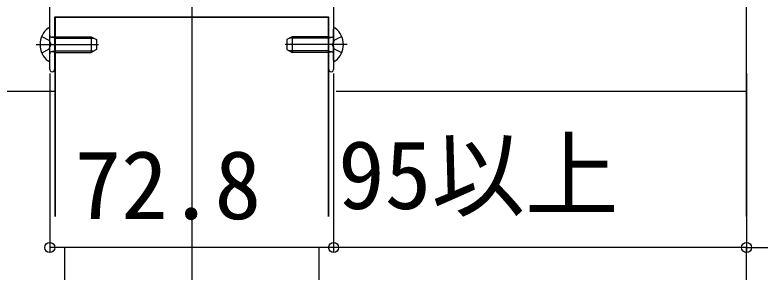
# Model space of a CAD drawing. Units: millimetres, scale not verified. Extents: x -1050 to 1050, y -1560 to 1553.
# Drawn here: x -289.5 to -98.3, y -1371.4 to -1305.5 of the extents above; entities that cross this region are included whole.
import ezdxf
from ezdxf.enums import TextEntityAlignment as Align

# ---------------------------------------------------------------- set-up
doc = ezdxf.new("R2010")
doc.units = ezdxf.units.MM
doc.header["$LTSCALE"] = 8
for name, color, linetype in [('0-2_YKK_11', 7, 'Continuous'), ('0-3_YKK_12', 2, 'Continuous'), ('0-4_YKK_13', 4, 'Continuous'), ('0-6_YKK_D', 6, 'Continuous')]:
    doc.layers.add(name, color=color, linetype=linetype)
doc.styles.add('ＭＳ ゴシック', font='')
doc.styles.get('ＭＳ ゴシック').set_extended_font_data('MS Gothic')

msp = doc.modelspace()

# ---------------------------------------------------------------- linework, layer by layer
at = {"layer": '0-2_YKK_11'}
for points in [[(-280.537, -1319.517), (-280.537, -1313.575), (-280.417, -1313.392), (-280.417, -1312.842), (-280.537, -1312.659), (-280.537, -1234.117)], [(-207.737, -1234.117), (-207.737, -1312.659), (-207.857, -1312.842), (-207.857, -1313.392), (-207.737, -1313.575), (-207.737, -1319.517)], [(-208.937, -1319.517), (-208.937, -1306.117), (-279.337, -1306.117), (-279.337, -1319.517)]]:
    msp.add_lwpolyline(points, dxfattribs=at)
for centre in [(-279.937, -1319.517), (-208.337, -1319.517)]:
    msp.add_arc(centre, 0.6, 179.99999, 0.00001, dxfattribs=at)
at = {"layer": '0-3_YKK_12'}
for p, q in [((-101.827, -1357.193), (-101.827, -1061.042)), ((-244.137, -1296.117), (-244.137, -1483.117)), ((-279.217, -1306.117), (-209.057, -1306.117)), ((-279.217, -1325.119), (-333.137, -1325.119)), ((-101.827, -1325.119), (-207.057, -1325.119)), ((-276.787, -1365.193), (-276.787, -1448.117)), ((-211.487, -1365.193), (-211.487, -1448.117)), ((-101.827, -1448.117), (-101.827, -1365.193))]:
    msp.add_line(p, q, dxfattribs=at)
for points in [[(-279.217, -1306.117), (-279.217, -1325.117), (-279.217, -1357.193)], [(-279.137, -1306.117), (-279.137, -1325.117), (-279.137, -1357.193)], [(-279.137, -1306.117), (-279.137, -1325.117), (-279.137, -1357.193)], [(-209.137, -1306.117), (-209.137, -1325.117), (-209.137, -1357.193)], [(-209.057, -1306.117), (-209.057, -1325.117), (-209.057, -1357.193)]]:
    msp.add_lwpolyline(points, dxfattribs=at)
at = {"layer": '0-4_YKK_13'}
for p, q in [((-280.537, -1317.093), (-280.537, -1309.141)), ((-207.737, -1317.093), (-207.737, -1309.141)), ((-282.614, -1311.042), (-280.749, -1311.972)), ((-279.137, -1311.117), (-279.949, -1311.262)), ((-279.137, -1311.117), (-279.137, -1315.117)), ((-279.137, -1311.117), (-269.937, -1311.117)), ((-269.937, -1311.117), (-269.937, -1315.117)), ((-269.937, -1311.117), (-268.537, -1311.817)), ((-218.337, -1311.117), (-219.737, -1311.817)), ((-209.137, -1311.117), (-218.337, -1311.117)), ((-218.337, -1311.117), (-218.337, -1315.117)), ((-209.137, -1311.117), (-209.137, -1315.117)), ((-209.137, -1311.117), (-208.325, -1311.262)), ((-205.66, -1311.042), (-207.525, -1311.972)), ((-280.749, -1311.972), (-280.14, -1313.117)), ((-279.137, -1311.496), (-280.152, -1311.256)), ((-279.137, -1311.496), (-269.179, -1311.496)), ((-268.537, -1311.817), (-268.537, -1314.417)), ((-219.737, -1311.817), (-219.737, -1314.417)), ((-209.137, -1311.496), (-219.095, -1311.496)), ((-209.137, -1311.496), (-208.122, -1311.256)), ((-207.525, -1311.972), (-208.134, -1313.117)), ((-284.037, -1313.117), (-268.074, -1313.117)), ((-282.614, -1315.192), (-280.749, -1314.262)), ((-280.749, -1314.262), (-280.14, -1313.117)), ((-279.137, -1314.738), (-280.152, -1314.978)), ((-279.137, -1315.117), (-279.949, -1314.972)), ((-279.137, -1314.738), (-269.179, -1314.738)), ((-268.537, -1314.417), (-269.937, -1315.117)), ((-204.237, -1313.117), (-220.2, -1313.117)), ((-219.737, -1314.417), (-218.337, -1315.117)), ((-209.137, -1314.738), (-219.095, -1314.738)), ((-209.137, -1314.738), (-208.122, -1314.978)), ((-209.137, -1315.117), (-208.325, -1314.972)), ((-207.525, -1314.262), (-208.134, -1313.117)), ((-205.66, -1315.192), (-207.525, -1314.262)), ((-279.137, -1315.117), (-269.937, -1315.117)), ((-209.137, -1315.117), (-218.337, -1315.117))]:
    msp.add_line(p, q, dxfattribs=at)
for centre, radius, start, end in [((-277.737, -1313.117), 5.3, 127.71409, 232.28591), ((-280.811, -1309.141), 0.274, 0, 127.71409), ((-207.463, -1309.141), 0.274, 52.28591, 180), ((-210.537, -1313.117), 5.3, 307.71409, 52.28591), ((-280.037, -1310.769), 0.5, 180, 280.09096), ((-208.237, -1310.769), 0.5, 259.90904, 0), ((-280.037, -1315.465), 0.5, 79.90904, 180), ((-208.237, -1315.465), 0.5, 0, 100.09096), ((-280.811, -1317.093), 0.274, 232.28591, 0), ((-207.463, -1317.093), 0.274, 180, 307.71409)]:
    msp.add_arc(centre, radius, start, end, dxfattribs=at)
at = {"layer": '0-6_YKK_D'}
for p, q in [((-280.537, -1320.517), (-280.537, -1366.119)), ((-207.737, -1320.517), (-207.737, -1366.119)), ((-207.737, -1320.517), (-207.737, -1366.119)), ((-101.827, -1320.517), (-101.827, -1366.119)), ((-101.827, -1320.517), (-101.827, -1366.119)), ((-207.737, -1365.119), (-280.537, -1365.119)), ((-101.827, -1365.119), (-207.737, -1365.119)), ((-101.827, -1365.119), (86.173, -1365.119))]:
    msp.add_line(p, q, dxfattribs=at)
for centre in [(-280.537, -1365.119), (-207.737, -1365.119), (-207.737, -1365.119), (-101.827, -1365.119), (-101.827, -1365.119)]:
    msp.add_circle(centre, 1.275, dxfattribs=at)

# ---------------------------------------------------------------- texts
at = {"layer": '0-6_YKK_D', "style": 'ＭＳ ゴシック'}
for s, p in [('95以上', (-206.6, -1360.528)), ('72.8', (-274.205, -1363.119))]:
    msp.add_text(s, height=17.6, dxfattribs=at).set_placement(p, align=Align.BOTTOM_LEFT)

doc.saveas('drawing.dxf')
